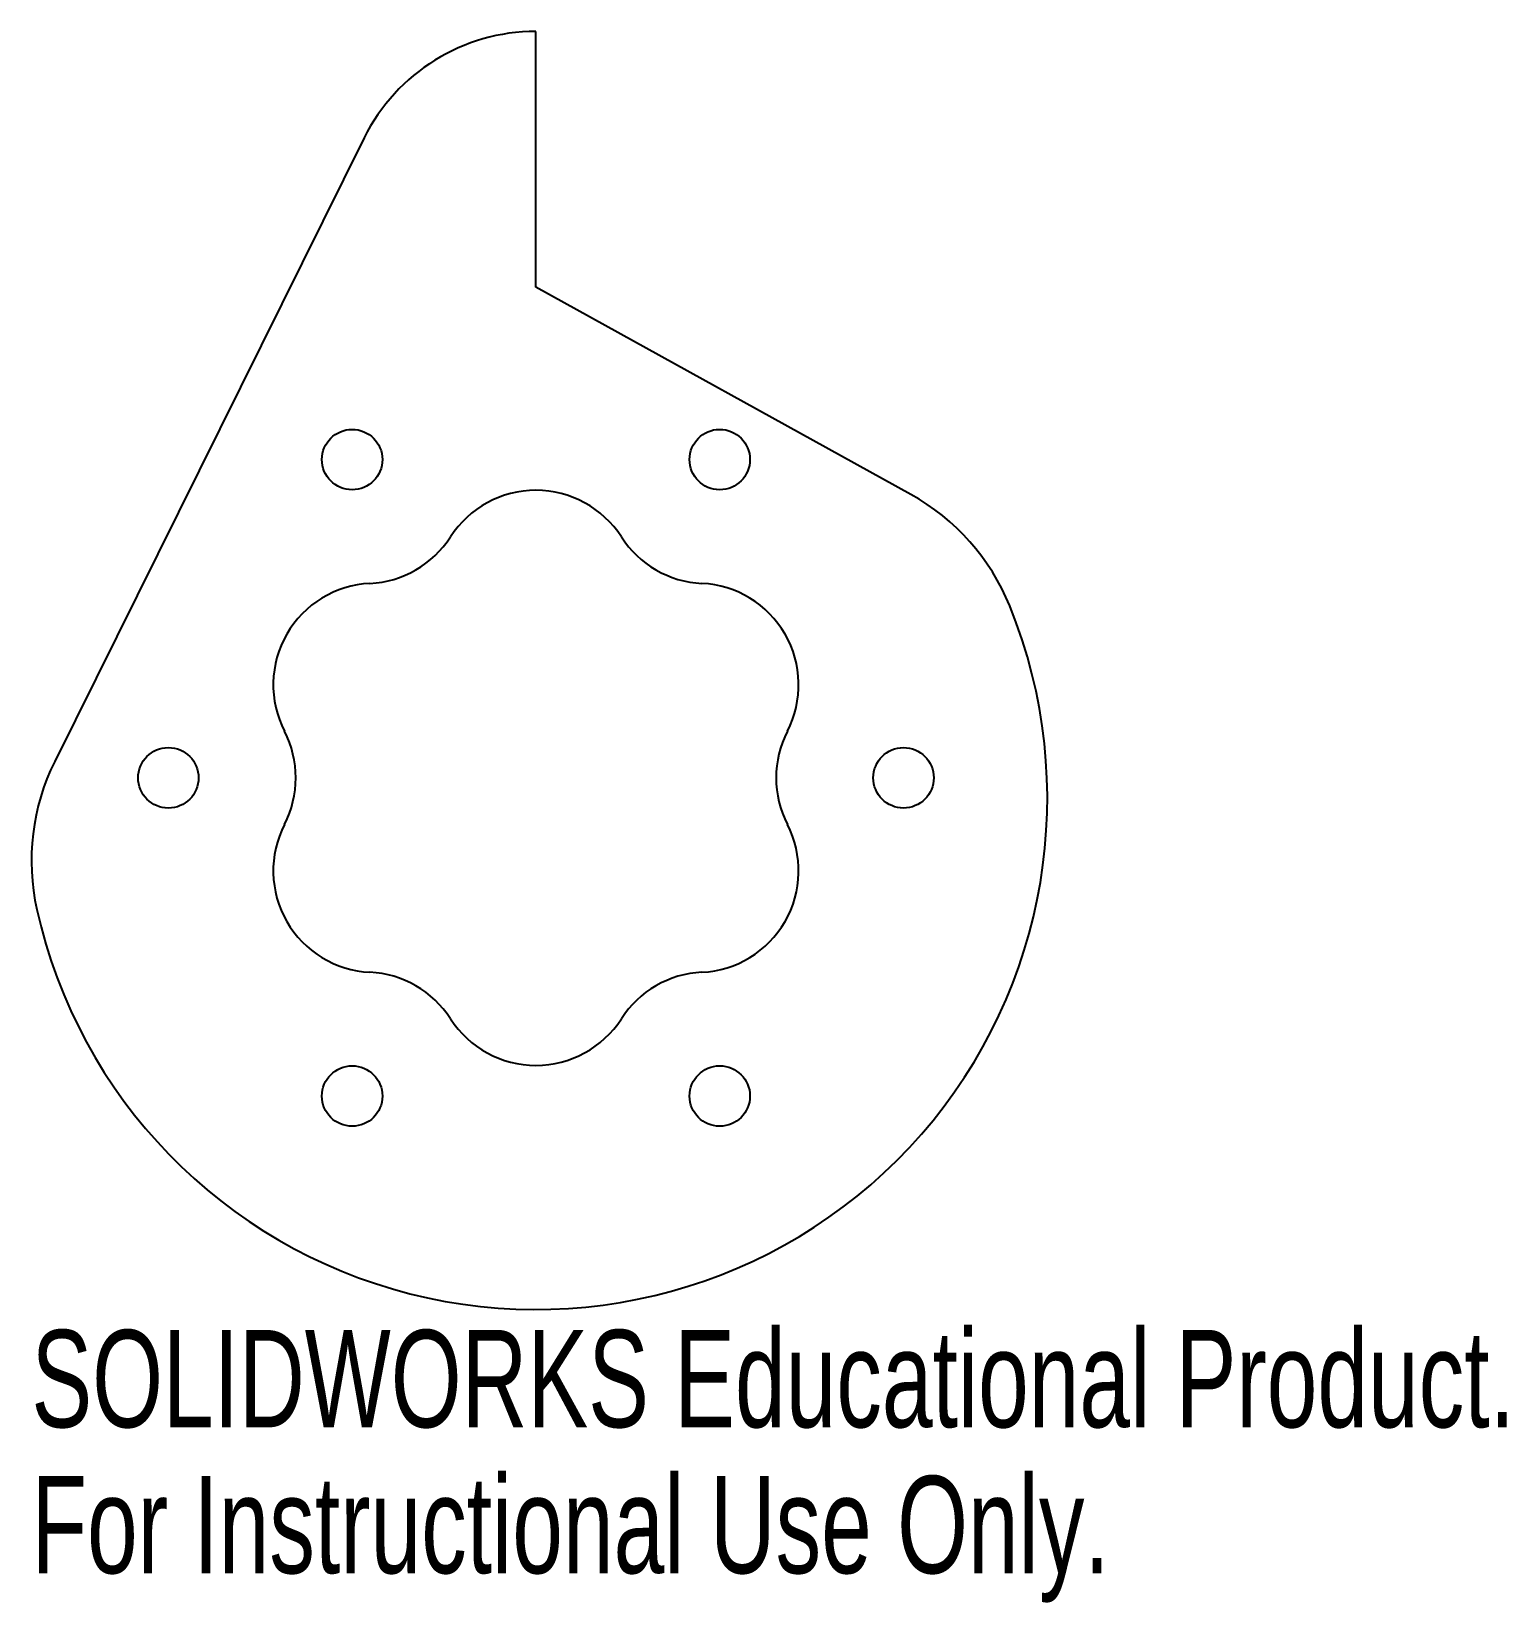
# Model space of a CAD drawing. Header units: inches. Extents: x -0.99 to 1.9, y -1.57 to 1.5.
import ezdxf

# ---------------------------------------------------------------- set-up
doc = ezdxf.new("R2010")
doc.units = ezdxf.units.IN
doc.header["$MEASUREMENT"] = 0
doc.styles.add('SLDTEXTSTYLE0', font='TXT', dxfattribs={"width": 0.7})

msp = doc.modelspace()

# ---------------------------------------------------------------- linework, layer by layer
at = {"color": 7, "linetype": 'Continuous', "lineweight": 25}
for p, q in [((0, 1), (0, 1.5)), ((-0.3359, 1.2917), (-0.941, 0.0722)), ((0.733, 0.5945), (0, 1))]:
    msp.add_line(p, q, dxfattribs=at)
for centre in [(-0.3594, 0.6625), (0.3594, 0.6625), (-0.7188, 0.04), (0.7188, 0.04), (-0.3594, -0.5825), (0.3594, -0.5825)]:
    msp.add_circle(centre, 0.0591, dxfattribs=at)
for centre, radius, start, end in [((0, 1.125), 0.375, 90, 153.6122), ((0, 0.404), 0.1985, 32.7162, 147.2838), ((0.5212, 0.2116), 0.4375, 22.1025, 61.045), ((-0.334, 0.6186), 0.1985, 272.7162, 327.2838), ((0.334, 0.6186), 0.1985, 212.7162, 267.2838), ((-0.3152, 0.222), 0.1985, 92.7162, 207.2838), ((0.3152, 0.222), 0.1985, 332.7162, 87.2838), ((0, 0), 1, 192.5546, 22.1025), ((-0.6681, 0.04), 0.1985, 332.7162, 27.2838), ((0.6681, 0.04), 0.1985, 152.7162, 207.2838), ((-0.5491, -0.1223), 0.4375, 153.6122, 192.5546), ((-0.3152, -0.142), 0.1985, 152.7162, 267.2838), ((0.3152, -0.142), 0.1985, 272.7162, 27.2838), ((-0.334, -0.5386), 0.1985, 32.7162, 87.2838), ((0.334, -0.5386), 0.1985, 92.7162, 147.2838), ((0, -0.324), 0.1985, 212.7162, 327.2838)]:
    msp.add_arc(centre, radius, start, end, dxfattribs=at)

# ---------------------------------------------------------------- texts
at = {"color": 7, "linetype": 'Continuous', "char_height": 0.1903, "attachment_point": 1, "style": 'SLDTEXTSTYLE0'}
for s, insert in [('SOLIDWORKS Educational Product.', (-0.9866, -1.0401)), ('For Instructional Use Only.', (-0.9866, -1.3256))]:
    msp.add_mtext(s, dxfattribs=dict(at, insert=insert))

doc.saveas('drawing.dxf')
